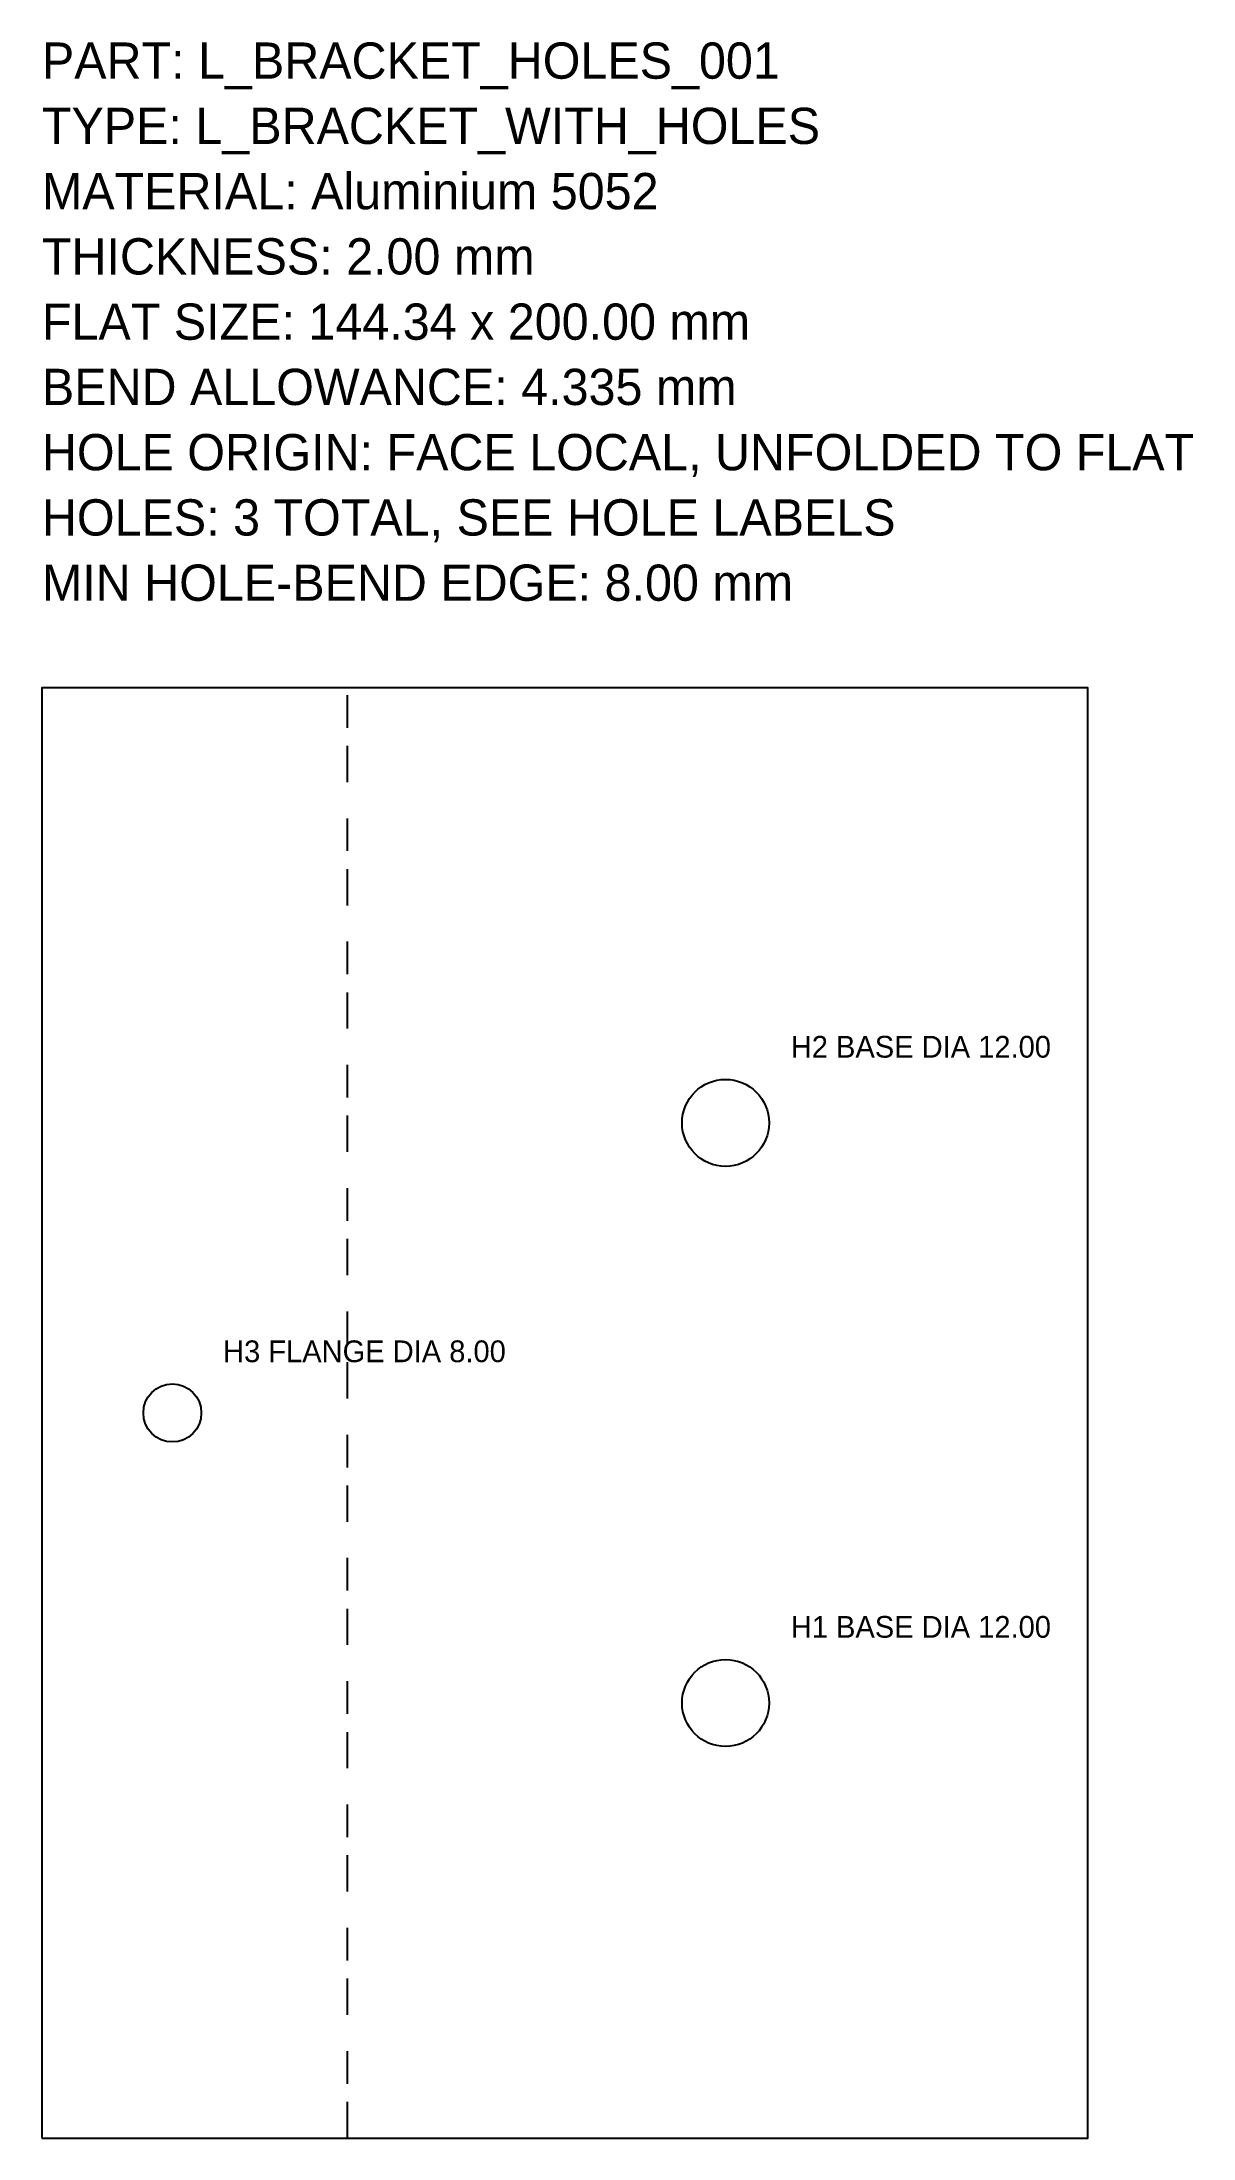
# Model space of a CAD drawing. Header units: millimetres. Extents: x 0 to 159, y 0 to 289.
import ezdxf

# ---------------------------------------------------------------- set-up
doc = ezdxf.new("R2010")
doc.units = ezdxf.units.MM
doc.linetypes.add('DASHED', pattern=[7.5, 5, -2.5])
for name, color, linetype in [('BEND', 5, 'DASHED'), ('CUT', 1, 'CONTINUOUS'), ('HOLE', 3, 'CONTINUOUS'), ('TEXT', 7, 'CONTINUOUS')]:
    doc.layers.add(name, color=color, linetype=linetype)

msp = doc.modelspace()

# ---------------------------------------------------------------- linework, layer by layer
at = {"layer": 'BEND'}
for p, q in [((42.17, 187), (42.17, 199)), ((42.17, 170), (42.17, 182)), ((42.17, 153), (42.17, 165)), ((42.17, 136), (42.17, 148)), ((42.17, 119), (42.17, 131)), ((42.17, 102), (42.17, 114)), ((42.17, 85), (42.17, 97)), ((42.17, 68), (42.17, 80)), ((42.17, 51), (42.17, 63)), ((42.17, 34), (42.17, 46)), ((42.17, 17), (42.17, 29)), ((42.17, 0), (42.17, 12))]:
    msp.add_line(p, q, dxfattribs=at)
at = {"layer": 'CUT'}
msp.add_lwpolyline([(0, 0), (144.34, 0), (144.34, 200), (0, 200), (0, 0)], close=True, dxfattribs=at)
at = {"layer": 'HOLE'}
for centre, radius in [((94.34, 140), 6), ((18, 100), 4), ((94.34, 60), 6)]:
    msp.add_circle(centre, radius, dxfattribs=at)

# ---------------------------------------------------------------- texts
at = {"layer": 'TEXT'}
for s, height, p in [('PART: L_BRACKET_HOLES_001', 5, (0, 284)), ('TYPE: L_BRACKET_WITH_HOLES', 5, (0, 275)), ('MATERIAL: Aluminium 5052', 5, (0, 266)), ('THICKNESS: 2.00 mm', 5, (0, 257)), ('FLAT SIZE: 144.34 x 200.00 mm', 5, (0, 248)), ('BEND ALLOWANCE: 4.335 mm', 5, (0, 239)), ('HOLE ORIGIN: FACE LOCAL, UNFOLDED TO FLAT', 5, (0, 230)), ('HOLES: 3 TOTAL, SEE HOLE LABELS', 5, (0, 221)), ('MIN HOLE-BEND EDGE: 8.00 mm', 5, (0, 212)), ('H2 BASE DIA 12.00', 3, (103.34, 149)), ('H3 FLANGE DIA 8.00', 3, (25, 107)), ('H1 BASE DIA 12.00', 3, (103.34, 69))]:
    msp.add_text(s, height=height, dxfattribs=at).set_placement(p)

doc.saveas('drawing.dxf')
